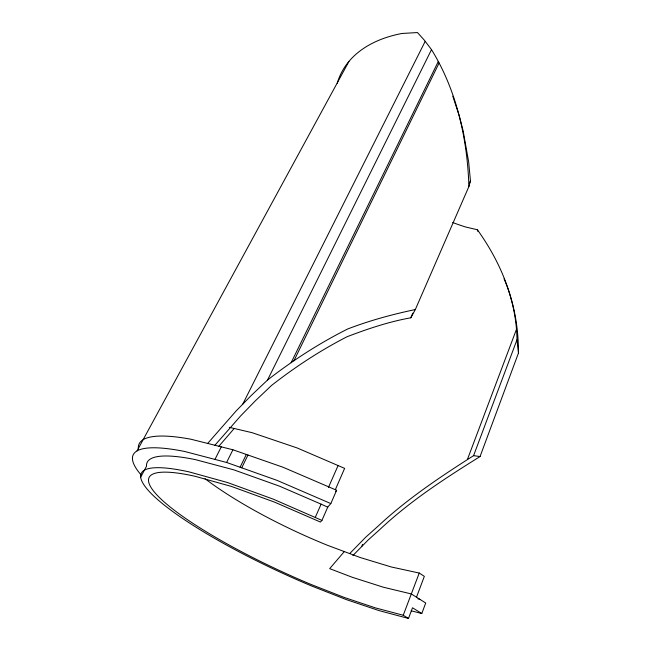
<?xml version="1.0" encoding="UTF-8"?>
<svg xmlns="http://www.w3.org/2000/svg" width="651" height="651" viewBox="0 0 651 651"><rect width="100%" height="100%" fill="white"/><g stroke="black" fill="none" stroke-linecap="round" stroke-linejoin="round"><path stroke-width="0.98" d="M214.895 445.276L240.536 416.03L255.306 400.87L271.589 385.408C295.22 366.928 320.43 350.384 347.146 336.697C367.815 328.812 388.972 321.684 410.797 317.802L415.33 309.534L468.899 186.528L470.461 180.954L468.639 161.782L463.146 130.941L459.28 115.902L452.787 96.202M411.106 610.768L421.799 613.527L425.705 602.997L411.318 593.94L383.415 587.235L352.207 577.258L329.683 568.64L344.306 551.576M352.907 555.539L368.059 540.078L380.436 528.962C410.447 500.774 445.235 478.249 480.056 456.546L518.473 353.029C518.538 327.648 514.062 302.154 504.045 278.774M349.782 553.488L365.732 537.197L378.207 526.024C407.135 498.975 440.296 476.874 473.586 455.651L516.975 339.814C516.463 299.859 500.399 261.865 477.403 229.754L465.799 227.044A143.887 88.886 23 0 1 452.705 222.52M467.491 459.289L516.341 329.675M138.354 448.97A187.276 39.548 24.4 0 1 190.955 439.238L232.92 449.776L283.152 467.296L336.624 490.268L330.83 503.581L327.722 507.145L321.936 520.401L273.306 499.162L227.557 482.554L189.238 471.926A173.158 32.298 24.5 0 0 154.596 496.835A173.158 32.298 24.5 0 0 311.569 585.965L346.21 599.555L379.069 610.614L408.494 618.45L412.514 607.774L421.799 613.527M416.494 597.195L424.338 576.355L419.244 573.043L391.381 566.997L360.296 557.549L327.591 545.335A160.659 37.571 24.3 0 1 205.041 478.721M408.494 618.45L403.238 615.244L419.244 573.043M361.826 546.27L362.599 544.391M335.428 489.471L344.631 468.37L297.108 447.937L252.043 432.671L229.372 427.349M410.797 317.802L412.832 313.147M469.241 183.745L470.461 180.954M315.279 517.382L321.106 504.143L279.369 486.11L233.79 469.843L195.528 459.655A172.206 34.21 24.4 0 0 146.516 466.238L140.706 477.102M328.462 487.42L338.138 465.441M240.081 467.247L246.33 454.455M291.135 362.721L438.286 61.463M241.724 467.833L247.966 455.025M293.902 360.817L439.083 63.001M141.576 475.458A188.31 37.506 24.4 0 1 184.599 451.46L226.613 462.47L232.92 449.776M207.677 443.437L236.142 410.936L251.083 395.645L267.52 380.054L431.515 49.631L424.224 40.053L417.478 32.55L402.001 33.47A152.179 94.118 23 0 0 337.234 83.352M214.952 459.419L221.275 446.855M242.725 404.198L425.209 41.322M137.044 450.874L348.96 61.389M218.703 446.448L234.197 428.48M335.574 491.513L336.624 490.268M321.936 520.401L320.438 522.053L274.632 502.157L231.528 486.468L195.276 476.337A164.215 30.589 24.5 0 0 161.578 499.61A164.215 30.589 24.5 0 0 310.869 584.378L343.972 597.349L375.293 607.855L403.238 615.244M267.52 380.054C292.559 360.508 319.364 343.191 347.764 328.95C369.67 320.528 392.39 314.376 415.33 309.534M473.586 455.651L480.056 456.546M417.942 598.822L419.797 599.278M226.613 462.47L277.049 480.365L330.83 503.581M321.106 504.143L327.722 507.145M431.515 49.631C456.725 90.522 467.418 138.915 468.899 186.528M477.403 229.754L477.924 231.479M516.975 339.814L518.473 353.029"/></g></svg>
